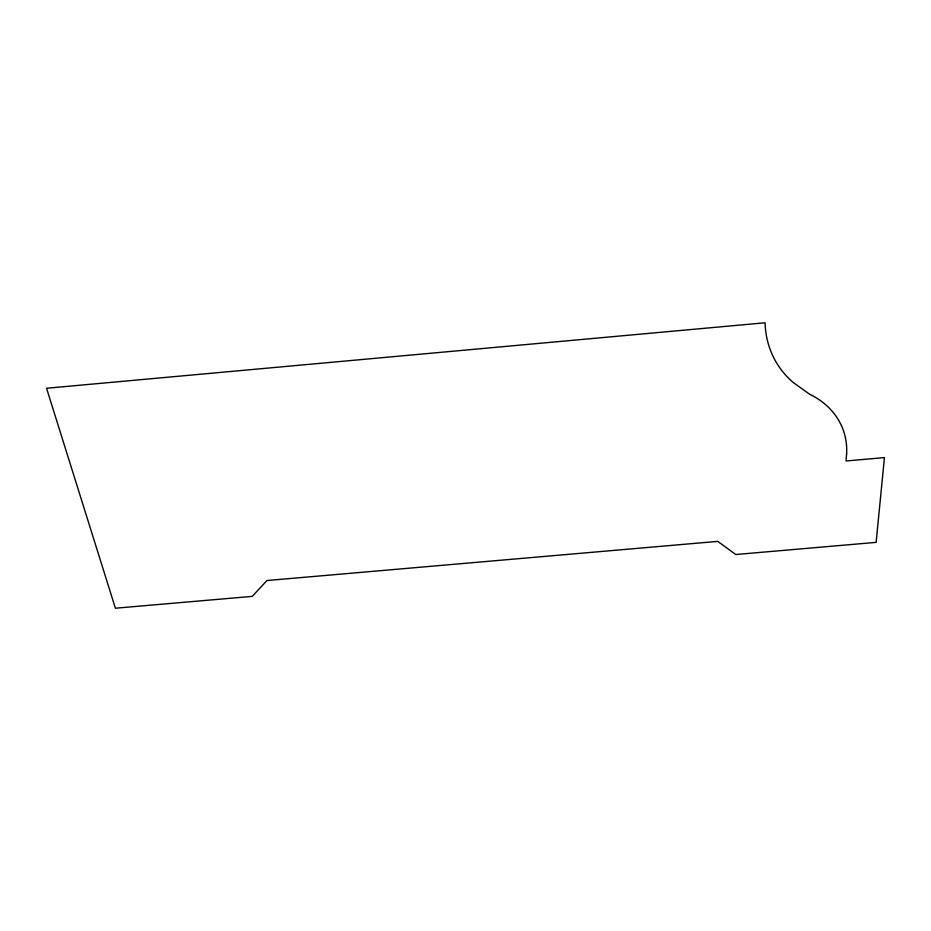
<?xml version="1.0" encoding="UTF-8"?>
<svg xmlns="http://www.w3.org/2000/svg" width="931" height="931" viewBox="0 0 931 931"><rect width="100%" height="100%" fill="white"/><g stroke="black" fill="none" stroke-linecap="round" stroke-linejoin="round"><path stroke-width="1.4" d="M846.616 453.746L846.046 460.985L884.45 457.587L876.118 542.366L735.804 554.515L717.743 541.376L266.953 580.537L252.254 596.375L115.397 608.222L46.55 388.262L765.073 322.778A119.61 97.173 -30.4 0 0 793.235 382.513L809.691 394.267A90.063 72.42 -18.9 0 1 846.616 453.746"/></g></svg>
